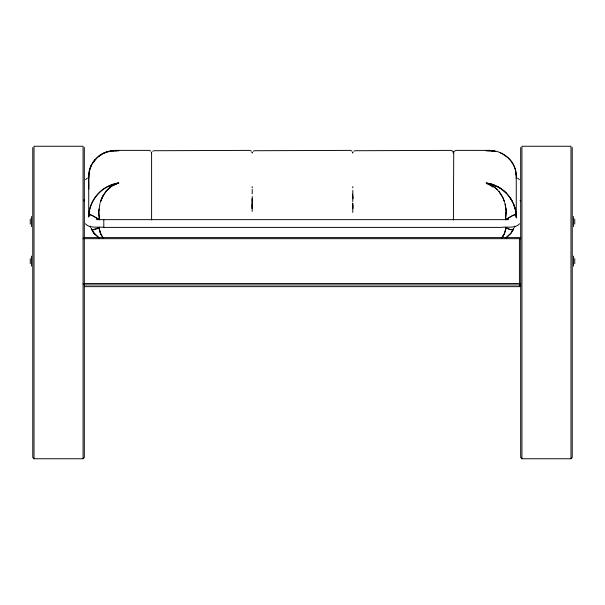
<?xml version="1.0" encoding="UTF-8"?>
<svg xmlns="http://www.w3.org/2000/svg" width="605" height="605" viewBox="0 0 605 605"><rect width="100%" height="100%" fill="white"/><g stroke="black" fill="none" stroke-linecap="round" stroke-linejoin="round"><path stroke-width="0.91" d="M151.598 219.948L151.598 153.224M453.402 219.948L453.735 151.636L455.913 150.38L489.952 150.388L495.192 151.469M89.207 173.317L88.738 177.658C87.468 161.618 103.342 148.217 118.905 150.728L115.033 150.789A80.162 55.645 76.5 0 0 113.067 150.94M506.211 211.984L505.447 219.721L512.571 215.599L505.493 219.759L506.219 210.532L505.039 203.545L506.151 210.487M98.97 209.027L98.842 215.002L99.507 219.759L92.429 215.599L99.553 219.721L98.744 212.022L99.961 203.545M109.15 186.121C97.594 190.908 89.661 202.849 88.867 215.214L89.253 214.427L92.414 215.569L89.207 214.321L88.723 216.923A45.209 33.751 -0.5 0 1 88.769 215.138C89.638 199.121 102.858 184.676 118.905 182.99L115.033 183.92A80.162 57.256 89.2 0 0 109.172 186.211M506.014 238.128L510.915 233.432L513.683 228.826C511.807 231.027 508.223 228.614 506.128 227.73L504.767 232.955L501.621 238.12M89.23 172.032L88.867 174.732L89.253 173.416M88.784 174.671L88.927 173.779M89.411 171.17L91.446 164.999L96.861 157.943M88.784 215.138L89.207 214.321M514.341 227.488L514.817 226.126M106.336 190.999L102.691 196.512L100.332 202.259C102.676 194.409 108.076 187.096 115.82 183.912M89.669 169.506L91.4 164.961M512.11 229.711L512.715 229.65M101.179 199.847L103.251 195.491M504.086 234.445L506.067 227.775C508.2 228.72 511.89 231.163 513.796 228.826L510.809 233.227L505.78 237.826M502.468 237.062L504.086 234.475L501.553 238.181M519.559 223.774C515.195 228.834 507.028 226.414 501.19 227.389L103.81 227.389C97.972 226.414 89.805 228.834 85.441 223.774M92.527 162.927L95.189 159.349M85.577 179.7L87.415 178.029M83.067 238.846L84.322 237.599L519.423 237.599L520.678 238.846M520.678 283.7L519.423 284.947L84.322 284.947L83.694 284.244L84.322 283.533L84.322 238.68L83.694 238.143M520.678 285.401L519.423 286.649L84.322 286.649M105.686 191.815L109.089 188.14M107.009 190.227L111.986 185.992L118.134 183.164M84.322 199.703L83.694 200.338L84.322 200.966M32.768 147.507L32.768 457.493L34.024 458.749L83.067 458.749L84.322 457.493L84.322 283.692M520.678 147.507L520.678 457.493L521.933 458.749L570.976 458.749L572.232 457.493L572.232 147.507M97.375 157.466L102.858 153.685M84.322 238.68L519.423 238.68L520.05 238.143M112.757 185.516L117.4 183.398M512.601 229.885L513.184 229.476M98.267 156.423L101.655 154.131M152.634 151.205L154.116 150.728L249.684 150.38L251.461 151.114M253.238 151.205L254.713 150.728L350.287 150.38L352.065 151.114M353.834 151.205L355.316 150.728L450.884 150.38L452.661 151.114L453.402 152.891M103.432 153.201L107.145 151.764M103.455 153.42L104.695 152.959M109.807 151.469L112.016 150.781A70.346 33.215 82.8 0 1 118.134 150.653M99.22 237.826L94.191 233.227L91.317 228.826L92.399 229.885L98.872 227.73L100.914 234.445L98.933 227.775C96.8 228.72 93.109 231.163 91.204 228.826L94.085 233.432L98.986 238.128M105.308 152.725L106.578 152.331M111.229 151.076L109.747 151.56A80.162 55.645 76.5 0 1 111.101 151.242M115.033 183.92L116.984 183.398M107.214 152.135L108.499 151.802M111.986 150.887L118.157 150.607M112.757 150.728L115.857 150.456M114.36 184.374L115.086 184.298M493.014 150.887L486.844 150.607L489.18 150.38A71.209 33.714 -84.2 0 0 486.866 150.683M111.002 150.887L114.942 150.539M508.729 219.645L96.271 219.645M115.033 150.789L116.984 150.706M490.64 150.448L488.364 150.471M115.82 150.38L149.087 150.38L150.864 151.114M84.322 283.533L519.423 283.533L520.05 284.244M115.086 150.471L114.36 150.448L116.636 150.471M491.933 150.94A80.162 55.645 -76.5 0 0 489.974 150.743L486.095 150.728C500.539 148.512 515.664 159.735 516.216 174.671A45.209 39.605 0.6 0 1 516.277 176.766L516.262 217.974C516.897 200.928 503.118 184.752 486.095 182.99L489.967 183.92L488.016 183.398M114.36 150.448L117.4 150.524M488.016 150.706L489.967 150.789M91.816 229.476L92.89 229.711M487.6 183.398L490.64 184.374L497.991 190.227L492.984 185.894M492.243 150.728L489.914 150.471A69.59 32.836 -81.3 0 1 492.992 150.743M489.142 183.965L490.64 184.374L486.866 183.164M493.771 151.076L495.253 151.56A80.162 55.645 -76.5 0 0 493.899 151.242M490.058 183.693L493.998 184.926M488.364 183.663L490.64 184.374M500.305 152.959L501.545 153.42M502.142 153.685L507.625 157.466M489.914 184.298L492.243 185.516M495.85 186.121C507.406 190.908 515.339 202.849 516.133 215.214L515.747 214.427L512.586 215.569L515.793 214.321L516.216 215.138M497.855 186.688L501.568 188.994M97.67 237.107L99.031 238.03M517.585 178.029L519.423 179.7M83.067 283.7L83.694 284.244M503.345 190.348L506.733 193.494M520.05 200.338L520.678 200.966M508.139 157.943C512.806 162.314 515.77 168.319 516.133 174.732L515.747 173.416M103.379 238.12L100.914 234.475L103.447 238.181M93.034 232.002L95.212 234.763M509.811 197.245L512.473 201.631M502.369 196.557L498.664 190.999L502.906 197.631L504.668 202.259L502.846 197.585M100.914 234.445L99.674 231.344M90.183 226.126L90.659 227.488M513.6 204.044L515.331 209.315M516.073 214.495L516.277 216.923A45.231 33.759 1.5 0 0 516.224 215.501M516.216 174.671L515.793 173.317L516.277 176.766M506.03 209.027L506.211 213.504M352.828 190.409L352.798 193.804M252.217 189.478L252.202 193.804M252.217 196.512L252.285 202.993L252.202 198.735L252.202 201.548M352.783 201.563L352.715 194.122L352.798 198.735L352.798 196.292M88.776 175.095A45.231 39.612 -2 0 0 88.731 176.766L88.837 188.994M352.783 212.415L352.715 202.993L352.798 208.634L352.798 205.155M252.179 211.478L252.111 202.993L252.202 208.634L252.202 205.155M574.75 219.048L574.75 224.077M574.75 258.592L574.75 263.621M573.495 216.529L573.495 226.588M573.495 256.074L573.495 266.132M570.976 458.749L570.976 146.251L521.933 146.251L521.933 458.749M519.423 238.68L519.423 283.533M519.423 284.947L519.423 286.649M352.798 186.62L352.798 187.913M252.202 186.62L252.202 187.913M103.81 219.849L103.81 221.906M103.81 222.632L103.81 226.285M103.81 226.777L103.81 227.389M88.723 176.766L88.723 216.923M84.322 147.507L84.322 238.491M83.067 458.749L83.067 146.251L34.024 146.251L34.024 458.749M31.505 216.529L31.505 226.588M31.505 256.074L31.505 266.132M30.25 219.048L30.25 224.077M30.25 258.592L30.25 263.621M115.812 183.761A71.209 34.266 -88.7 0 1 118.126 183.065M111.948 185.47A69.802 34.19 88.4 0 1 115.789 183.655M516.216 177.658A44.747 33.26 -4.9 0 1 516.148 178.566M486.836 183.754A70.346 33.729 88 0 1 492.803 187.074M490.61 184.185A80.162 57.256 -89.2 0 1 495.828 186.211M453.432 152.838L453.402 153.224L453.485 152.241L453.432 152.838M352.798 152.891L352.715 152.241L352.798 152.899M252.202 152.891L252.111 152.241L252.202 152.899M151.598 152.891L151.515 152.241L151.598 152.899"/></g></svg>
